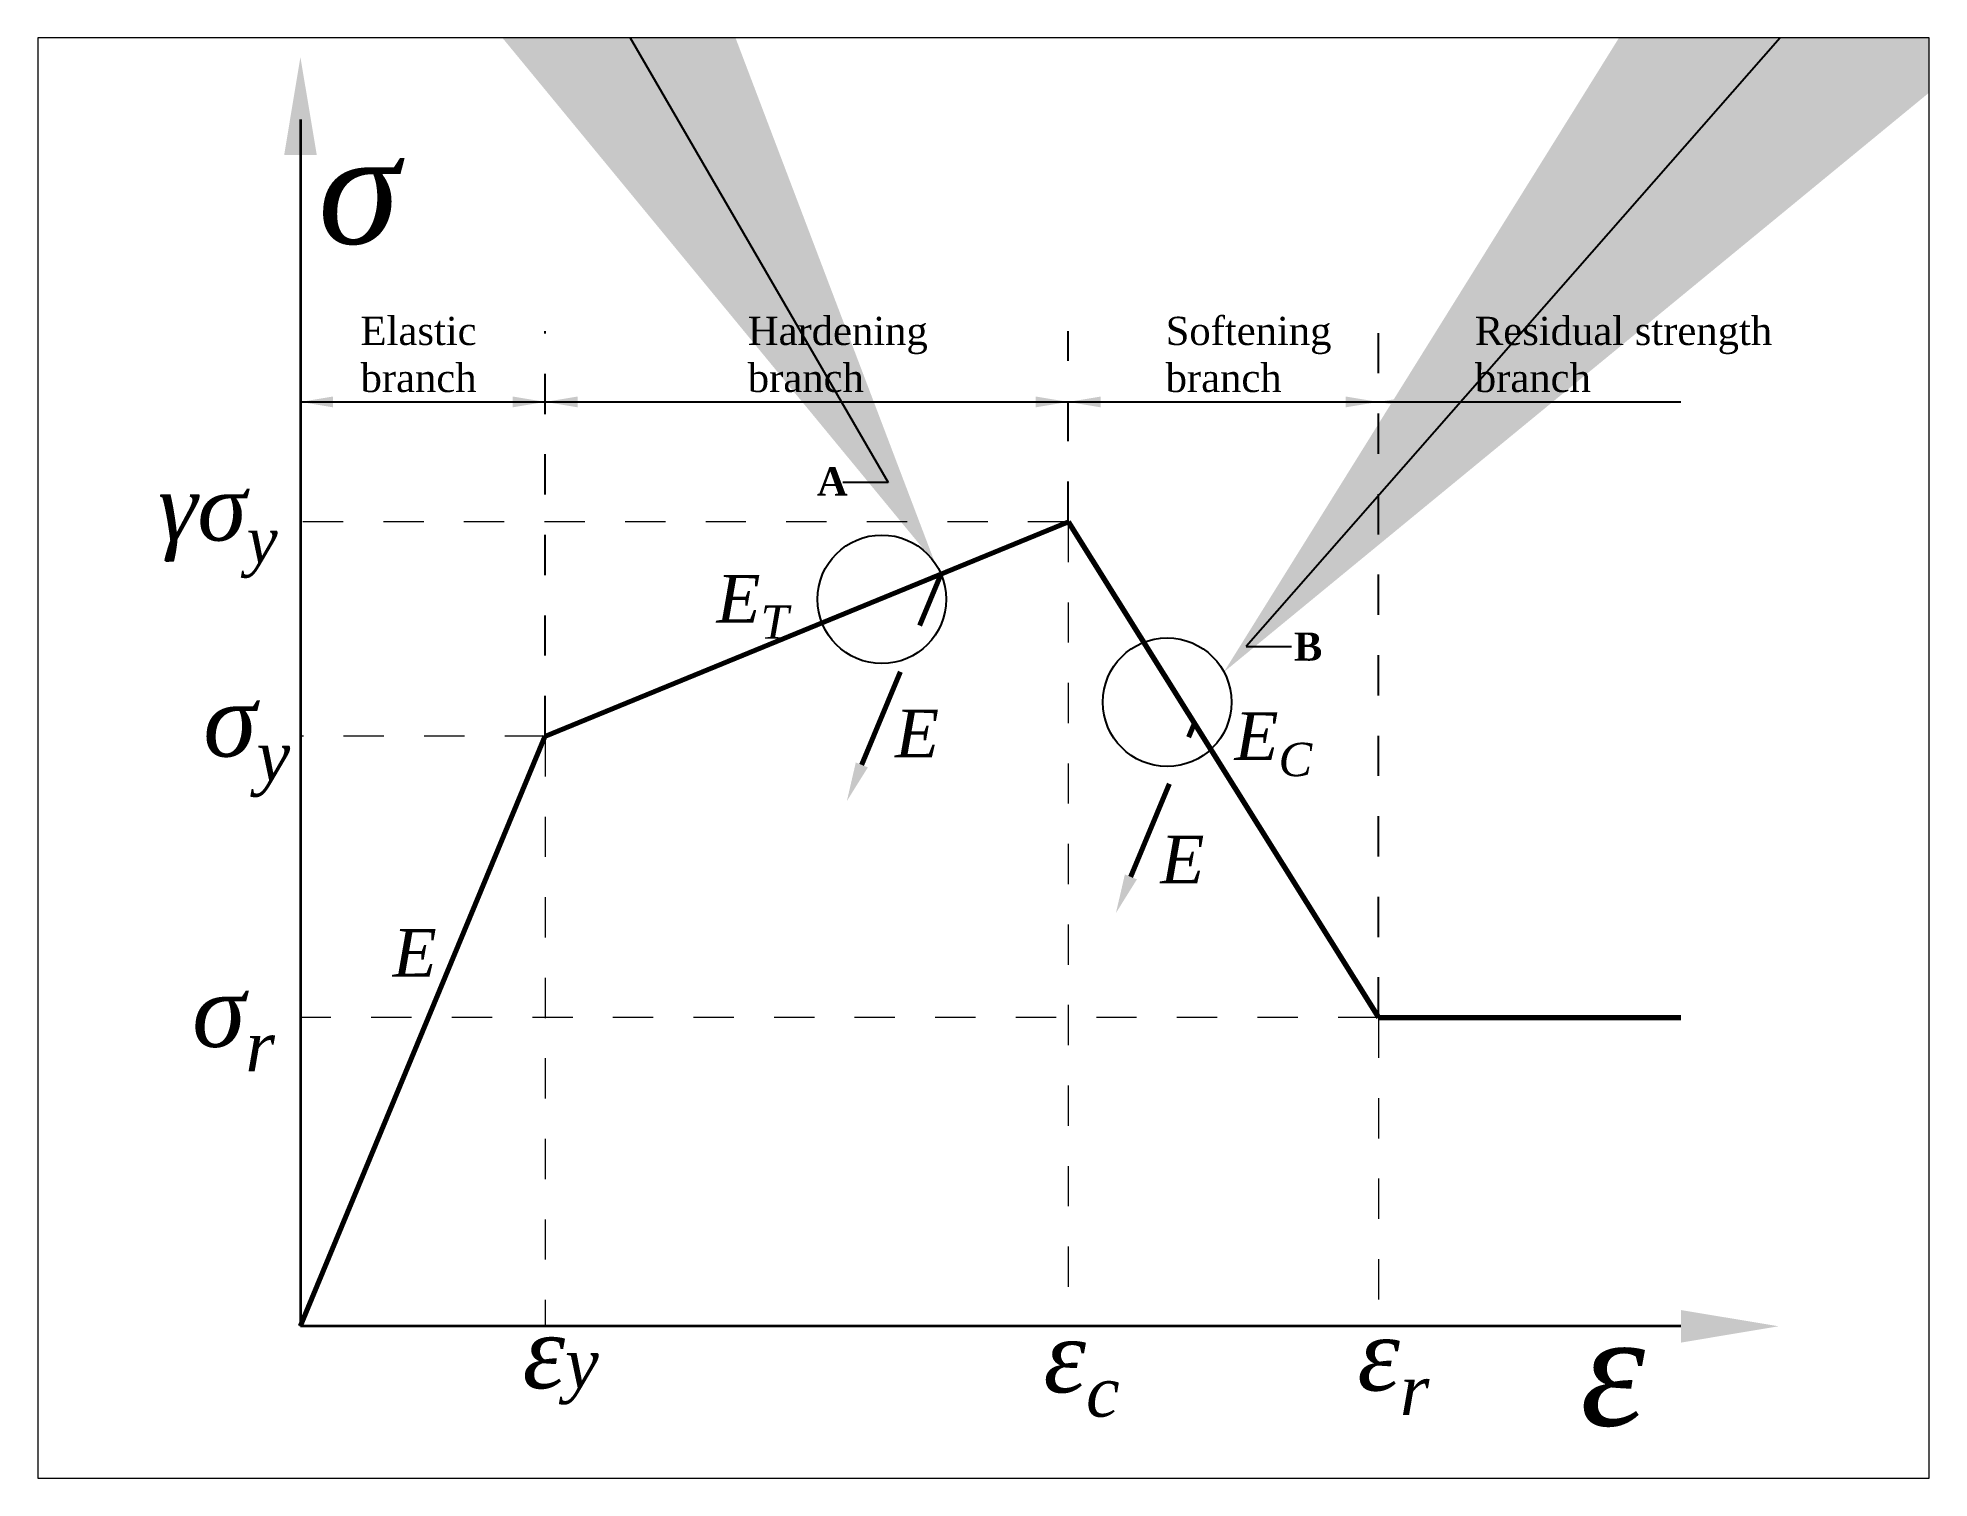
# Paper-space layout 'Layout2' of a CAD drawing. Header units: inches. Extents: x 1.05 to 9.45, y 0.8 to 7.2.
# The model-space entities are those that its viewports show. They can reach past a viewport. Long polylines and large blocks are cut down to what shows.
import ezdxf
from ezdxf import colors
from ezdxf.entities.mleader import LeaderData, LeaderLine
from ezdxf.math import Vec2, Vec3

# ---------------------------------------------------------------- set-up
doc = ezdxf.new("R2010")
doc.units = ezdxf.units.IN
doc.header["$MEASUREMENT"] = 0
doc.linetypes.add('DASHED2', pattern=[0.375, 0.25, -0.125])
doc.linetypes.add('DOT2', pattern=[0.125, 0, -0.125])
doc.styles.get("Standard").update_dxf_attribs({"font": 'timesi.ttf', "height": 0.5})

msp = doc.modelspace()

# ---------------------------------------------------------------- linework, layer by layer
at = {"lineweight": 35}
for p in [(136.776, 22.366), (147.745, 12.774)]:
    msp.add_line(p, (136.776, 12.774), dxfattribs=at)
at = {"linetype": 'DOT2', "ltscale": 0.2}
for p, q in [((138.72, 17.465), (138.72, 20.685)), ((142.877, 19.169), (142.877, 20.685)), ((145.341, 15.228), (145.341, 20.685))]:
    msp.add_line(p, q, dxfattribs=at)
for p, q in [((136.776, 20.122), (138.72, 20.122)), ((138.72, 20.122), (147.745, 20.122))]:
    msp.add_line(p, q)
at = {"linetype": 'DOT2', "lineweight": 13, "ltscale": 0.2}
for p, q in [((142.877, 19.169), (136.776, 19.169)), ((142.877, 19.169), (142.877, 12.774)), ((138.72, 17.465), (136.776, 17.465)), ((138.72, 17.465), (138.72, 12.774)), ((145.341, 15.228), (136.776, 15.228)), ((145.341, 15.228), (145.341, 12.774))]:
    msp.add_line(p, q, dxfattribs=at)
at = {"lineweight": 70}
for p, q in [((138.72, 17.465), (142.877, 19.169)), ((142.877, 19.169), (145.341, 15.228)), ((136.776, 12.774), (138.72, 17.465)), ((145.341, 15.228), (147.745, 15.228))]:
    msp.add_line(p, q, dxfattribs=at)
at = {"linetype": 'DASHED2', "lineweight": 70}
for p, q in [((141.237, 17.237), (141.866, 18.754)), ((143.375, 16.347), (143.88, 17.565))]:
    msp.add_line(p, q, dxfattribs=at)
for centre in [(141.396, 18.553), (143.663, 17.735)]:
    msp.add_circle(centre, 0.511)
at = {"lineweight": 18}
for points in [[(136.647, 22.086), (136.776, 22.863), (136.906, 22.086)], [(147.745, 12.903), (148.522, 12.774), (147.745, 12.644)]]:
    msp.add_solid(points, dxfattribs=at)
for points in [[(137.035, 20.165), (136.776, 20.122), (137.035, 20.079)], [(138.462, 20.165), (138.72, 20.122), (138.462, 20.079)], [(138.979, 20.165), (138.72, 20.122), (138.979, 20.079)], [(142.619, 20.165), (142.877, 20.122), (142.619, 20.079)], [(143.136, 20.165), (142.877, 20.122), (143.136, 20.079)], [(145.082, 20.165), (145.341, 20.122), (145.082, 20.079)], [(145.6, 20.165), (145.341, 20.122), (145.6, 20.079)], [(141.189, 17.256), (141.118, 16.949), (141.285, 17.217)], [(143.327, 16.366), (143.256, 16.059), (143.423, 16.327)]]:
    msp.add_solid(points)

# ---------------------------------------------------------------- texts
at = {"attachment_point": 1}
for s, width, gutter_width, insert, char_height in [('\\A1;{\\fTimes New Roman|b0|i1|c0|p18;\\H1.08333x;σ}', 0.23939, 0.8, (136.917, 22.246), 0.8), ('{\\fTimes New Roman|b0|i0|c0|p18;Elastic\\Pbranch}', 3.40503, 1.151, (137.254, 20.799), 0.22433), ('{\\fTimes New Roman|b0|i0|c0|p18;Hardening\\Pbranch}', 3.40503, 1.151, (140.331, 20.799), 0.22433), ('{\\fTimes New Roman|b0|i0|c0|p18;Softening\\Pbranch}', 3.40503, 1.151, (143.651, 20.799), 0.22433), ('{\\fTimes New Roman|b0|i0|c0|p18;Residual strength\\Pbranch}', 3.40503, 1.151, (146.108, 20.799), 0.22433), ('{\\fTimes New Roman|b1|i0|c0|p18;A}', 3.40503, 1.151, (140.88, 19.602), 0.22433), ('\\A1;{\\fTimes New Roman|b0|i1|c0|p18;γσ\\H0.7x;\\S^ y;}', 0.22443, 0.75, (135.645, 19.545), 0.525), ('\\A1;{\\fTimes New Roman|b0|i1|c0|p18;\\H1.08333x;E\\H0.7x;\\S^ T;}', 0.14962, 0.5, (140.082, 18.747), 0.35), ('{\\fTimes New Roman|b1|i0|c0|p18;B}', 3.40503, 1.151, (144.67, 18.289), 0.22433), ('\\A1;{\\fTimes New Roman|b0|i1|c0|p18;\\H1.08333x;σ\\H0.7x;\\S^ y;}', 0.22443, 0.75, (136.004, 17.872), 0.525), ('\\A1;{\\fTimes New Roman|b0|i1|c0|p18;\\H1.08333x;E}', 0.14962, 0.5, (141.501, 17.676), 0.35), ('\\A1;{\\fTimes New Roman|b0|i1|c0|p18;\\H1.08333x;E\\H0.7x;\\S^ C;}', 0.14962, 0.5, (144.198, 17.655), 0.35), ('\\A1;{\\fTimes New Roman|b0|i1|c0|p18;\\H1.08333x;E}', 0.14962, 0.5, (143.609, 16.674), 0.35), ('\\A1;{\\fTimes New Roman|b0|i1|c0|p18;\\H1.08333x;E}', 0.14962, 0.5, (137.509, 15.932), 0.35), ('\\A1;{\\fTimes New Roman|b0|i1|c0|p18;\\H1.08333x;σ\\H0.7x;\\S^ r;}', 0.22443, 0.75, (135.916, 15.564), 0.525), ('{\\fTimes New Roman|b0|i1|c0|p18;\\H1.08333x;ε\\A1;\\H0.7x;\\S^ y;}', 0.22443, 0.75, (138.541, 12.85), 0.525), ('\\A1;{\\fTimes New Roman|b0|i1|c0|p18;\\H1.08333x;ε\\H0.7x;\\S^ c;}', 0.22443, 0.75, (142.68, 12.817), 0.525), ('\\A1;{\\fTimes New Roman|b0|i1|c0|p18;\\H1.08333x;ε\\H0.7x;\\S^ r;}', 0.22443, 0.75, (145.174, 12.832), 0.525)]:
    msp.add_mtext_dynamic_manual_height_columns(s, width=width, gutter_width=gutter_width, heights=[0], dxfattribs=dict(at, insert=insert, char_height=char_height))
at = {"lineweight": 18, "insert": (146.945, 12.851), "char_height": 0.8, "attachment_point": 1}
msp.add_mtext_dynamic_manual_height_columns('{\\fTimes New Roman|b0|i1|c0|p18;\\H1.08333x;ε}', width=2.34068, gutter_width=0.8, heights=[0], dxfattribs=at)

# ---------------------------------------------------------------- leaders
ml = msp.add_multileader_mtext('Standard')
ml.set_content('', color=256)
ml.set_leader_properties(color=5)
ml.build(insert=Vec2(0, 0))
ml.multileader.update_dxf_attribs({"dogleg_length": 0.36, "arrow_head_size": 150})
ctx = ml.context
ctx.base_point, ctx.char_height, ctx.arrow_head_size, ctx.landing_gap_size, ctx.plane_origin = Vec3(140.907, 19.481), 150, 150, 0.09, Vec3(141.819, 18.84)
ctx.text_align_type = 2
notes = []
notes.append((ctx, [(0, (1, 1, 0), (141.447, 19.481), (-1, 0), 0.36, [(0, [(141.819, 18.84)], 0, [])])]))
ctx.mtext.insert, ctx.mtext.alignment, ctx.mtext.flow_direction = Vec3(140.997, 94.481), 3, 5
ml = msp.add_multileader_mtext('Standard')
ml.set_content('', color=256)
ml.set_leader_properties(color=5)
ml.build(insert=Vec2(0, 0))
ml.multileader.update_dxf_attribs({"dogleg_length": 0.36, "arrow_head_size": 150})
ctx = ml.context
ctx.base_point, ctx.char_height, ctx.arrow_head_size, ctx.landing_gap_size, ctx.plane_origin = Vec3(144.652, 18.178), 150, 150, 0.09, Vec3(144.114, 17.975)
notes.append((ctx, [(0, (1, 1, 0), (144.292, 18.178), (1, 0), 0.36, [(0, [(144.114, 17.975)], 0, [])])]))
ctx.mtext.insert, ctx.mtext.flow_direction = Vec3(144.742, 93.178), 5
for ctx, leaders in notes:
    for number, flags, end, landing, length, lines in leaders:
        leader = LeaderData()
        leader.index, (leader.has_last_leader_line, leader.has_dogleg_vector, leader.attachment_direction) = number, flags
        leader.last_leader_point, leader.dogleg_vector, leader.dogleg_length = Vec3(end), Vec3(landing), length
        for number, points, colour, breaks in lines:
            line = LeaderLine()
            line.index, line.vertices, line.color, line.breaks = number, Vec3.list(points), colors.encode_raw_color(colour), breaks
            leader.lines.append(line)
        ctx.leaders.append(leader)

psp = doc.layouts.new('Layout2')

# ---------------------------------------------------------------- viewports
at = {"layer": '0'}
psp.add_viewport(center=(5.25, 4), size=(8.4, 6.4), view_center_point=(142.2037, 17.2914), view_height=11.450208, dxfattribs=at)

doc.saveas('drawing.dxf')
